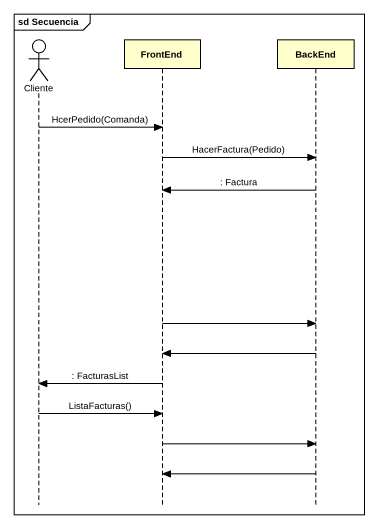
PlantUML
@startuml
mainframe sd Secuencia
hide footbox
actor Cliente
participant FrontEnd
participant BackEnd

Cliente -> FrontEnd : HcerPedido(Comanda)
FrontEnd -> BackEnd : HacerFactura(Pedido)
BackEnd -> FrontEnd : : Factura
FrontEnd -> BackEnd
BackEnd -> FrontEnd
FrontEnd -> Cliente : : FacturasList
Cliente -> FrontEnd : ListaFacturas()
FrontEnd -> BackEnd
BackEnd -> FrontEnd
@enduml
